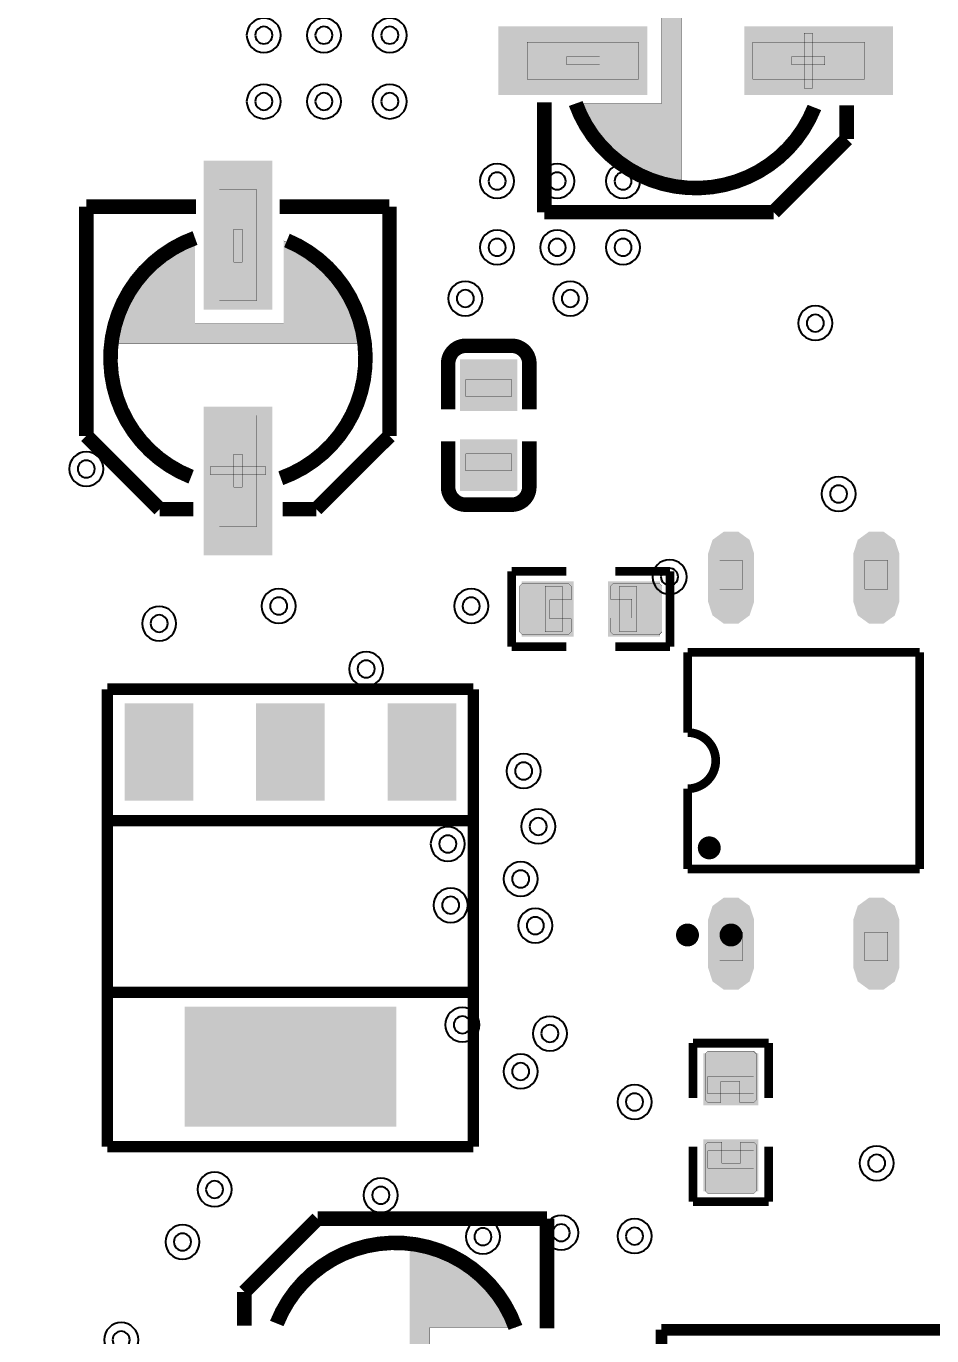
# Model space of a CAD drawing. Header units: millimetres. Extents: x -103 to 1, y -5 to 127.
# Drawn here: x -64.6 to -48.76, y 65.25 to 88.15 of the extents above; entities that cross this region are included whole.
import ezdxf

# ---------------------------------------------------------------- set-up
doc = ezdxf.new("R2010")
doc.units = ezdxf.units.MM
doc.header["$MEASUREMENT"] = 0
for name, color, linetype, true_color in [('Document-Layer', 7, 'Continuous', 0x6464ff), ('Hole-Layer', 7, 'Continuous', 0x222222), ('Multi-Layer', 7, 'Continuous', 0xc0c0c0), ('Pin-Soldering-Layer', 7, 'Continuous', 0xcc9999), ('Top-Layer', 7, 'Continuous', 0xff0000), ('Top-Paste-Mask-Layer', 7, 'Continuous', 0x808080), ('Top-Silkscreen-Layer', 7, 'Continuous', 0xffcc00), ('Top-Solder-Mask-Layer', 7, 'Continuous', 0x800080)]:
    doc.layers.add(name, color=color, linetype=linetype, true_color=true_color)

msp = doc.modelspace()

# ---------------------------------------------------------------- hatches: boundary and pattern name
at = {"layer": 'Document-Layer'}
for points in [[(-50.847, 87.066), (-50.847, 88.026), (-50.991, 88.026), (-50.991, 87.066)], [(-55.143, 87.474), (-55.143, 87.618), (-54.567, 87.618), (-54.567, 87.474)], [(-50.631, 87.474), (-50.631, 87.618), (-51.207, 87.618), (-51.207, 87.474)], [(-60.965, 84.6), (-60.821, 84.6), (-60.821, 84.024), (-60.965, 84.024)], [(-60.965, 80.088), (-60.821, 80.088), (-60.821, 80.664), (-60.965, 80.664)], [(-61.373, 80.304), (-60.413, 80.304), (-60.413, 80.448), (-61.373, 80.448)]]:
    msp.add_hatch(color=256, dxfattribs=at).paths.add_polyline_path(points)
at = {"layer": 'Pin-Soldering-Layer'}
for points in [[(-55.836, 87.87), (-55.836, 87.221), (-53.887, 87.221), (-53.887, 87.87)], [(-49.936, 87.87), (-49.936, 87.221), (-51.887, 87.221), (-51.887, 87.87)], [(-60.569, 85.294), (-61.219, 85.294), (-61.219, 83.344), (-60.569, 83.344)], [(-56.908, 81.971), (-56.108, 81.971), (-56.108, 81.671), (-56.908, 81.671)], [(-60.569, 79.394), (-61.219, 79.394), (-61.219, 81.344), (-60.569, 81.344)], [(-56.908, 80.371), (-56.108, 80.371), (-56.108, 80.671), (-56.908, 80.671)], [(-52.069, 78.805), (-52.069, 78.305), (-52.469, 78.305), (-52.469, 78.805)], [(-49.529, 78.805), (-49.529, 78.305), (-49.929, 78.305), (-49.929, 78.805)], [(-55.522, 78.358), (-55.522, 77.558), (-55.222, 77.558), (-55.222, 78.358)], [(-53.922, 78.358), (-53.922, 77.558), (-54.222, 77.558), (-54.222, 78.358)], [(-52.069, 71.805), (-52.069, 72.305), (-52.469, 72.306), (-52.469, 71.805)], [(-49.529, 71.805), (-49.529, 72.305), (-49.929, 72.305), (-49.929, 71.805)], [(-51.874, 69.781), (-52.674, 69.781), (-52.674, 69.481), (-51.874, 69.481)], [(-51.874, 68.181), (-52.674, 68.181), (-52.674, 68.481), (-51.874, 68.481)]]:
    msp.add_hatch(color=256, dxfattribs=at).paths.add_polyline_path(points)
at = {"layer": 'Top-Layer'}
for points in [[(-56.287, 86.996), (-56.287, 88.096), (-53.787, 88.096), (-53.787, 86.996)], [(-51.986, 86.996), (-51.986, 88.096), (-49.486, 88.096), (-49.486, 86.996)], [(-61.444, 85.744), (-60.344, 85.744), (-60.344, 83.244), (-61.444, 83.244)], [(-56.958, 82.271), (-56.058, 82.271), (-56.058, 81.471), (-56.958, 81.471)], [(-61.444, 81.443), (-60.344, 81.443), (-60.344, 78.943), (-61.444, 78.943)], [(-56.958, 80.871), (-56.058, 80.871), (-56.058, 80.071), (-56.958, 80.071)], [(-51.919, 78.08), (-51.986, 77.875), (-52.161, 77.748), (-52.378, 77.748), (-52.553, 77.875), (-52.619, 78.08), (-52.619, 78.93), (-52.553, 79.136), (-52.378, 79.263), (-52.161, 79.263), (-51.986, 79.136), (-51.919, 78.93)], [(-49.379, 78.08), (-49.446, 77.875), (-49.621, 77.748), (-49.838, 77.748), (-50.013, 77.875), (-50.079, 78.08), (-50.079, 78.93), (-50.013, 79.136), (-49.838, 79.263), (-49.621, 79.263), (-49.446, 79.136), (-49.379, 78.93)], [(-55.073, 78.39), (-55.073, 77.526), (-55.879, 77.526), (-55.879, 78.39)], [(-53.566, 78.39), (-53.566, 77.526), (-54.372, 77.526), (-54.372, 78.39)], [(-61.726, 76.255), (-61.726, 74.655), (-62.826, 74.655), (-62.826, 76.255)], [(-59.426, 76.255), (-59.426, 74.655), (-60.526, 74.655), (-60.526, 76.255)], [(-57.126, 76.255), (-57.126, 74.655), (-58.226, 74.655), (-58.226, 76.255)], [(-51.919, 71.681), (-51.986, 71.475), (-52.161, 71.348), (-52.378, 71.348), (-52.553, 71.475), (-52.619, 71.681), (-52.619, 72.531), (-52.553, 72.736), (-52.378, 72.863), (-52.161, 72.863), (-51.986, 72.736), (-51.919, 72.531)], [(-49.379, 71.681), (-49.446, 71.475), (-49.621, 71.348), (-49.838, 71.348), (-50.013, 71.475), (-50.079, 71.681), (-50.079, 72.531), (-50.013, 72.736), (-49.838, 72.863), (-49.621, 72.863), (-49.446, 72.736), (-49.379, 72.531)], [(-58.176, 70.955), (-58.176, 68.955), (-61.776, 68.955), (-61.776, 70.955)], [(-51.842, 69.332), (-52.706, 69.332), (-52.706, 70.138), (-51.842, 70.138)], [(-51.842, 67.825), (-52.706, 67.825), (-52.706, 68.631), (-51.842, 68.631)]]:
    msp.add_hatch(color=256, dxfattribs=at).paths.add_polyline_path(points)
at = {"layer": 'Top-Paste-Mask-Layer'}
for points in [[(-56.287, 86.996), (-56.287, 88.096), (-53.787, 88.096), (-53.787, 86.996)], [(-51.986, 86.996), (-51.986, 88.096), (-49.486, 88.096), (-49.486, 86.996)], [(-61.444, 85.744), (-60.344, 85.744), (-60.344, 83.244), (-61.444, 83.244)], [(-56.958, 82.271), (-56.058, 82.271), (-56.058, 81.471), (-56.958, 81.471)], [(-61.444, 81.443), (-60.344, 81.443), (-60.344, 78.943), (-61.444, 78.943)], [(-56.958, 80.871), (-56.058, 80.871), (-56.058, 80.071), (-56.958, 80.071)], [(-51.919, 78.08), (-51.986, 77.875), (-52.161, 77.748), (-52.378, 77.748), (-52.553, 77.875), (-52.619, 78.08), (-52.619, 78.93), (-52.553, 79.136), (-52.378, 79.263), (-52.161, 79.263), (-51.986, 79.136), (-51.919, 78.93)], [(-49.379, 78.08), (-49.446, 77.875), (-49.621, 77.748), (-49.838, 77.748), (-50.013, 77.875), (-50.079, 78.08), (-50.079, 78.93), (-50.013, 79.136), (-49.838, 79.263), (-49.621, 79.263), (-49.446, 79.136), (-49.379, 78.93)], [(-55.918, 77.508), (-55.118, 77.508), (-55.068, 77.558), (-55.068, 77.786), (-55.438, 77.786), (-55.438, 78.116), (-55.068, 78.116), (-55.068, 78.358), (-55.118, 78.408), (-55.918, 78.408), (-55.968, 78.358), (-55.968, 77.558)], [(-53.527, 78.408), (-54.327, 78.408), (-54.377, 78.358), (-54.377, 78.13), (-54.007, 78.13), (-54.007, 77.8), (-54.377, 77.8), (-54.377, 77.558), (-54.327, 77.508), (-53.527, 77.508), (-53.477, 77.558), (-53.477, 78.358)], [(-61.726, 76.255), (-61.726, 74.655), (-62.826, 74.655), (-62.826, 76.255)], [(-59.426, 76.255), (-59.426, 74.655), (-60.526, 74.655), (-60.526, 76.255)], [(-57.126, 76.255), (-57.126, 74.655), (-58.226, 74.655), (-58.226, 76.255)], [(-51.919, 71.681), (-51.986, 71.475), (-52.161, 71.348), (-52.378, 71.348), (-52.553, 71.475), (-52.619, 71.681), (-52.619, 72.531), (-52.553, 72.736), (-52.378, 72.863), (-52.161, 72.863), (-51.986, 72.736), (-51.919, 72.531)], [(-49.379, 71.681), (-49.446, 71.475), (-49.621, 71.348), (-49.838, 71.348), (-50.013, 71.475), (-50.079, 71.681), (-50.079, 72.531), (-50.013, 72.736), (-49.838, 72.863), (-49.621, 72.863), (-49.446, 72.736), (-49.379, 72.531)], [(-58.176, 70.955), (-58.176, 68.955), (-61.776, 68.955), (-61.776, 70.955)], [(-52.724, 70.176), (-52.724, 69.376), (-52.674, 69.326), (-52.446, 69.326), (-52.446, 69.696), (-52.116, 69.696), (-52.116, 69.326), (-51.874, 69.326), (-51.824, 69.376), (-51.824, 70.176), (-51.874, 70.226), (-52.674, 70.226)], [(-51.824, 67.786), (-51.824, 68.586), (-51.874, 68.636), (-52.102, 68.636), (-52.102, 68.266), (-52.432, 68.266), (-52.432, 68.636), (-52.674, 68.636), (-52.724, 68.586), (-52.724, 67.786), (-52.674, 67.736), (-51.874, 67.736)]]:
    msp.add_hatch(color=256, dxfattribs=at).paths.add_polyline_path(points)
at = {"layer": 'Top-Silkscreen-Layer'}
for points in [[(-53.136, 85.346), (-53.136, 89.696), (-53.536, 89.596), (-53.986, 89.446), (-54.336, 89.146), (-54.686, 88.796), (-54.836, 88.596), (-54.936, 88.346), (-53.486, 88.346), (-53.486, 86.796), (-54.986, 86.796), (-54.836, 86.496), (-54.686, 86.196), (-54.536, 85.996), (-54.236, 85.796), (-53.986, 85.646), (-53.736, 85.496), (-53.486, 85.396)], [(-63.094, 82.594), (-58.744, 82.594), (-58.844, 82.994), (-58.994, 83.444), (-59.294, 83.794), (-59.644, 84.144), (-59.844, 84.294), (-60.094, 84.394), (-60.094, 82.944), (-61.644, 82.944), (-61.644, 84.444), (-61.944, 84.294), (-62.244, 84.144), (-62.444, 83.994), (-62.644, 83.694), (-62.794, 83.444), (-62.944, 83.194), (-63.044, 82.944)], [(-57.89, 66.846), (-57.89, 62.496), (-57.49, 62.596), (-57.04, 62.746), (-56.69, 63.046), (-56.34, 63.396), (-56.19, 63.596), (-56.09, 63.846), (-57.54, 63.846), (-57.54, 65.396), (-56.04, 65.396), (-56.19, 65.696), (-56.34, 65.996), (-56.49, 66.196), (-56.79, 66.396), (-57.04, 66.546), (-57.29, 66.696), (-57.54, 66.796)]]:
    msp.add_hatch(color=256, dxfattribs=at).paths.add_polyline_path(points)
at = {"layer": 'Top-Solder-Mask-Layer'}
for points in [[(-56.337, 86.945), (-56.337, 88.146), (-53.736, 88.146), (-53.736, 86.945)], [(-52.037, 86.945), (-52.037, 88.146), (-49.436, 88.146), (-49.436, 86.945)], [(-61.494, 85.795), (-60.293, 85.795), (-60.293, 83.193), (-61.494, 83.193)], [(-57.009, 82.322), (-56.007, 82.322), (-56.007, 81.42), (-57.009, 81.42)], [(-61.494, 81.494), (-60.293, 81.494), (-60.293, 78.893), (-61.494, 78.893)], [(-57.009, 80.922), (-56.007, 80.922), (-56.007, 80.02), (-57.009, 80.02)], [(-51.868, 78.08), (-51.945, 77.845), (-52.146, 77.699), (-52.393, 77.699), (-52.594, 77.845), (-52.67, 78.08), (-52.67, 78.93), (-52.594, 79.166), (-52.393, 79.312), (-52.146, 79.312), (-51.945, 79.166), (-51.868, 78.93)], [(-49.328, 78.08), (-49.405, 77.845), (-49.606, 77.699), (-49.853, 77.699), (-50.054, 77.845), (-50.13, 78.08), (-50.13, 78.93), (-50.054, 79.166), (-49.853, 79.312), (-49.606, 79.312), (-49.405, 79.166), (-49.328, 78.93)], [(-55.022, 78.44), (-55.022, 77.475), (-55.93, 77.475), (-55.93, 78.44)], [(-53.515, 78.44), (-53.515, 77.475), (-54.423, 77.475), (-54.423, 78.44)], [(-61.675, 76.306), (-61.675, 74.604), (-62.877, 74.604), (-62.877, 76.306)], [(-59.375, 76.306), (-59.375, 74.604), (-60.577, 74.604), (-60.577, 76.306)], [(-57.075, 76.306), (-57.075, 74.604), (-58.277, 74.604), (-58.277, 76.306)], [(-51.868, 71.681), (-51.945, 71.445), (-52.146, 71.299), (-52.393, 71.299), (-52.594, 71.445), (-52.67, 71.681), (-52.67, 72.531), (-52.594, 72.766), (-52.393, 72.912), (-52.146, 72.912), (-51.945, 72.766), (-51.868, 72.531)], [(-49.328, 71.681), (-49.405, 71.445), (-49.606, 71.299), (-49.853, 71.299), (-50.054, 71.445), (-50.13, 71.681), (-50.13, 72.531), (-50.054, 72.766), (-49.853, 72.912), (-49.606, 72.912), (-49.405, 72.766), (-49.328, 72.531)], [(-58.125, 71.006), (-58.125, 68.904), (-61.827, 68.904), (-61.827, 71.006)], [(-51.792, 69.281), (-52.757, 69.281), (-52.757, 70.189), (-51.792, 70.189)], [(-51.792, 67.774), (-52.757, 67.774), (-52.757, 68.682), (-51.792, 68.682)]]:
    msp.add_hatch(color=256, dxfattribs=at).paths.add_polyline_path(points)

# ---------------------------------------------------------------- linework, layer by layer
at = {"layer": 'Document-Layer', "const_width": 0.00508}
for points in [[(-50.847, 87.066), (-50.847, 88.026), (-50.991, 88.026), (-50.991, 87.066)], [(-55.143, 87.474), (-55.143, 87.618), (-54.567, 87.618), (-54.567, 87.474)], [(-50.631, 87.474), (-50.631, 87.618), (-51.207, 87.618), (-51.207, 87.474)], [(-60.965, 84.6), (-60.821, 84.6), (-60.821, 84.024), (-60.965, 84.024)], [(-60.965, 80.088), (-60.821, 80.088), (-60.821, 80.664), (-60.965, 80.664)], [(-61.373, 80.304), (-60.413, 80.304), (-60.413, 80.448), (-61.373, 80.448)]]:
    msp.add_lwpolyline(points, close=True, dxfattribs=at)
at = {"layer": 'Document-Layer', "const_width": 0.2}
msp.add_lwpolyline([(-52.37, 72.257, 1), (-52.169, 72.257, 1)], format="xyb", close=True, dxfattribs=at)
msp.add_lwpolyline([(-52.37, 72.257, 1), (-52.169, 72.257, 1)], format="xyb", close=True, dxfattribs=at)
at = {"layer": 'Hole-Layer'}
for points in [[(-60.591, 87.99, 1), (-60.291, 87.99), (-60.291, 87.99, 1), (-60.591, 87.99)], [(-59.54, 87.99, 1), (-59.24, 87.99), (-59.24, 87.99, 1), (-59.54, 87.99)], [(-58.388, 87.99, 1), (-58.088, 87.99), (-58.088, 87.99, 1), (-58.388, 87.99)], [(-60.591, 86.831, 1), (-60.291, 86.831), (-60.291, 86.831, 1), (-60.591, 86.831)], [(-59.54, 86.831, 1), (-59.24, 86.831), (-59.24, 86.831, 1), (-59.54, 86.831)], [(-58.388, 86.831, 1), (-58.088, 86.831), (-58.088, 86.831, 1), (-58.388, 86.831)], [(-56.511, 85.44, 1), (-56.211, 85.44), (-56.211, 85.44, 1), (-56.511, 85.44)], [(-55.46, 85.44, 1), (-55.16, 85.44), (-55.16, 85.44, 1), (-55.46, 85.44)], [(-54.308, 85.44, 1), (-54.008, 85.44), (-54.008, 85.44, 1), (-54.308, 85.44)], [(-56.511, 84.281, 1), (-56.211, 84.281), (-56.211, 84.281, 1), (-56.511, 84.281)], [(-55.46, 84.281, 1), (-55.16, 84.281), (-55.16, 84.281, 1), (-55.46, 84.281)], [(-54.308, 84.281, 1), (-54.008, 84.281), (-54.008, 84.281, 1), (-54.308, 84.281)], [(-57.067, 83.386, 1), (-56.767, 83.386), (-56.767, 83.386, 1), (-57.067, 83.386)], [(-55.231, 83.386, 1), (-54.931, 83.386), (-54.931, 83.386, 1), (-55.231, 83.386)], [(-50.945, 82.956, 1), (-50.645, 82.956), (-50.645, 82.956, 1), (-50.945, 82.956)], [(-63.696, 80.406, 1), (-63.396, 80.406), (-63.396, 80.406, 1), (-63.696, 80.406)], [(-50.539, 79.969, 1), (-50.239, 79.969), (-50.239, 79.969, 1), (-50.539, 79.969)], [(-53.495, 78.519, 1), (-53.195, 78.519), (-53.195, 78.519, 1), (-53.495, 78.519)], [(-60.33, 78.009, 1), (-60.03, 78.009), (-60.03, 78.009, 1), (-60.33, 78.009)], [(-56.964, 78.009, 1), (-56.664, 78.009), (-56.664, 78.009, 1), (-56.964, 78.009)], [(-62.421, 77.703, 1), (-62.121, 77.703), (-62.121, 77.703, 1), (-62.421, 77.703)], [(-58.801, 76.909, 1), (-58.501, 76.909), (-58.501, 76.909, 1), (-58.801, 76.909)], [(-56.047, 75.124, 1), (-55.747, 75.124), (-55.747, 75.124, 1), (-56.047, 75.124)], [(-55.792, 74.155, 1), (-55.492, 74.155), (-55.492, 74.155, 1), (-55.792, 74.155)], [(-57.373, 73.849, 1), (-57.073, 73.849), (-57.073, 73.849, 1), (-57.373, 73.849)], [(-56.098, 73.237, 1), (-55.798, 73.237), (-55.798, 73.237, 1), (-56.098, 73.237)], [(-57.322, 72.778, 1), (-57.022, 72.778), (-57.022, 72.778, 1), (-57.322, 72.778)], [(-55.843, 72.421, 1), (-55.543, 72.421), (-55.543, 72.421, 1), (-55.843, 72.421)], [(-57.118, 70.687, 1), (-56.818, 70.687), (-56.818, 70.687, 1), (-57.118, 70.687)], [(-55.588, 70.534, 1), (-55.288, 70.534), (-55.288, 70.534, 1), (-55.588, 70.534)], [(-56.098, 69.871, 1), (-55.798, 69.871), (-55.798, 69.871, 1), (-56.098, 69.871)], [(-54.107, 69.338, 1), (-53.807, 69.338), (-53.807, 69.338, 1), (-54.107, 69.338)], [(-49.874, 68.267, 1), (-49.574, 68.267), (-49.574, 68.267, 1), (-49.874, 68.267)], [(-61.452, 67.808, 1), (-61.152, 67.808), (-61.152, 67.808, 1), (-61.452, 67.808)], [(-58.545, 67.706, 1), (-58.245, 67.706), (-58.245, 67.706, 1), (-58.545, 67.706)], [(-56.759, 66.982, 1), (-56.459, 66.982), (-56.459, 66.982, 1), (-56.759, 66.982)], [(-55.39, 67.051, 1), (-55.09, 67.051), (-55.09, 67.051, 1), (-55.39, 67.051)], [(-54.107, 66.992, 1), (-53.807, 66.992), (-53.807, 66.992, 1), (-54.107, 66.992)], [(-62.013, 66.89, 1), (-61.713, 66.89), (-61.713, 66.89, 1), (-62.013, 66.89)], [(-63.085, 65.179, 1), (-62.785, 65.179), (-62.785, 65.179, 1), (-63.085, 65.179)]]:
    msp.add_lwpolyline(points, format="xyb", dxfattribs=at)
at = {"layer": 'Multi-Layer'}
for points in [[(-60.741, 87.99, 1), (-60.141, 87.99, 1)], [(-59.69, 87.99, 1), (-59.09, 87.99, 1)], [(-58.538, 87.99, 1), (-57.938, 87.99, 1)], [(-60.741, 86.831, 1), (-60.141, 86.831, 1)], [(-59.69, 86.831, 1), (-59.09, 86.831, 1)], [(-58.538, 86.831, 1), (-57.938, 86.831, 1)], [(-56.661, 85.44, 1), (-56.061, 85.44, 1)], [(-55.61, 85.44, 1), (-55.01, 85.44, 1)], [(-54.458, 85.44, 1), (-53.858, 85.44, 1)], [(-56.661, 84.281, 1), (-56.061, 84.281, 1)], [(-55.61, 84.281, 1), (-55.01, 84.281, 1)], [(-54.458, 84.281, 1), (-53.858, 84.281, 1)], [(-57.217, 83.386, 1), (-56.617, 83.386, 1)], [(-55.381, 83.386, 1), (-54.781, 83.386, 1)], [(-51.095, 82.956, 1), (-50.495, 82.956, 1)], [(-63.846, 80.406, 1), (-63.246, 80.406, 1)], [(-50.689, 79.969, 1), (-50.089, 79.969, 1)], [(-53.645, 78.519, 1), (-53.045, 78.519, 1)], [(-60.48, 78.009, 1), (-59.88, 78.009, 1)], [(-57.114, 78.009, 1), (-56.514, 78.009, 1)], [(-62.571, 77.703, 1), (-61.971, 77.703, 1)], [(-58.951, 76.909, 1), (-58.351, 76.909, 1)], [(-56.197, 75.124, 1), (-55.597, 75.124, 1)], [(-55.942, 74.155, 1), (-55.342, 74.155, 1)], [(-57.523, 73.849, 1), (-56.923, 73.849, 1)], [(-56.248, 73.237, 1), (-55.648, 73.237, 1)], [(-57.472, 72.778, 1), (-56.872, 72.778, 1)], [(-55.993, 72.421, 1), (-55.393, 72.421, 1)], [(-57.268, 70.687, 1), (-56.668, 70.687, 1)], [(-55.738, 70.534, 1), (-55.138, 70.534, 1)], [(-56.248, 69.871, 1), (-55.648, 69.871, 1)], [(-54.257, 69.338, 1), (-53.657, 69.338, 1)], [(-50.024, 68.267, 1), (-49.424, 68.267, 1)], [(-61.602, 67.808, 1), (-61.002, 67.808, 1)], [(-58.695, 67.706, 1), (-58.095, 67.706, 1)], [(-55.54, 67.051, 1), (-54.94, 67.051, 1)], [(-62.163, 66.89, 1), (-61.563, 66.89, 1)], [(-56.909, 66.982, 1), (-56.309, 66.982, 1)], [(-54.257, 66.992, 1), (-53.657, 66.992, 1)], [(-63.235, 65.179, 1), (-62.635, 65.179, 1)]]:
    msp.add_lwpolyline(points, format="xyb", close=True, dxfattribs=at)
at = {"layer": 'Pin-Soldering-Layer', "const_width": 0.00508}
for points in [[(-55.836, 87.87), (-55.836, 87.221), (-53.887, 87.221), (-53.887, 87.87)], [(-49.936, 87.87), (-49.936, 87.221), (-51.887, 87.221), (-51.887, 87.87)], [(-60.569, 85.294), (-61.219, 85.294), (-61.219, 83.344), (-60.569, 83.344)], [(-56.908, 81.971), (-56.108, 81.971), (-56.108, 81.671), (-56.908, 81.671)], [(-60.569, 79.394), (-61.219, 79.394), (-61.219, 81.344), (-60.569, 81.344)], [(-56.908, 80.371), (-56.108, 80.371), (-56.108, 80.671), (-56.908, 80.671)], [(-52.069, 78.805), (-52.069, 78.305), (-52.469, 78.305), (-52.469, 78.805)], [(-49.529, 78.805), (-49.529, 78.305), (-49.929, 78.305), (-49.929, 78.805)], [(-55.522, 78.358), (-55.522, 77.558), (-55.222, 77.558), (-55.222, 78.358)], [(-53.922, 78.358), (-53.922, 77.558), (-54.222, 77.558), (-54.222, 78.358)], [(-52.069, 71.805), (-52.069, 72.305), (-52.469, 72.306), (-52.469, 71.805)], [(-49.529, 71.805), (-49.529, 72.305), (-49.929, 72.305), (-49.929, 71.805)], [(-51.874, 69.781), (-52.674, 69.781), (-52.674, 69.481), (-51.874, 69.481)], [(-51.874, 68.181), (-52.674, 68.181), (-52.674, 68.481), (-51.874, 68.481)]]:
    msp.add_lwpolyline(points, close=True, dxfattribs=at)
at = {"layer": 'Top-Paste-Mask-Layer', "const_width": 0.00508}
for points in [[(-55.918, 77.508), (-55.118, 77.508), (-55.068, 77.558), (-55.068, 77.786), (-55.438, 77.786), (-55.438, 78.116), (-55.068, 78.116), (-55.068, 78.358), (-55.118, 78.408), (-55.918, 78.408), (-55.968, 78.358), (-55.968, 77.558)], [(-53.527, 78.408), (-54.327, 78.408), (-54.377, 78.358), (-54.377, 78.13), (-54.007, 78.13), (-54.007, 77.8), (-54.377, 77.8), (-54.377, 77.558), (-54.327, 77.508), (-53.527, 77.508), (-53.477, 77.558), (-53.477, 78.358)], [(-52.724, 70.176), (-52.724, 69.376), (-52.674, 69.326), (-52.446, 69.326), (-52.446, 69.696), (-52.116, 69.696), (-52.116, 69.326), (-51.874, 69.326), (-51.824, 69.376), (-51.824, 70.176), (-51.874, 70.226), (-52.674, 70.226)], [(-51.824, 67.786), (-51.824, 68.586), (-51.874, 68.636), (-52.102, 68.636), (-52.102, 68.266), (-52.432, 68.266), (-52.432, 68.636), (-52.674, 68.636), (-52.724, 68.586), (-52.724, 67.786), (-52.674, 67.736), (-51.874, 67.736)]]:
    msp.add_lwpolyline(points, close=True, dxfattribs=at)
at = {"layer": 'Top-Silkscreen-Layer', "const_width": 0.00508}
for points in [[(-53.136, 85.346), (-53.136, 89.696), (-53.536, 89.596), (-53.986, 89.446), (-54.336, 89.146), (-54.686, 88.796), (-54.836, 88.596), (-54.936, 88.346), (-53.486, 88.346), (-53.486, 86.796), (-54.986, 86.796), (-54.836, 86.496), (-54.686, 86.196), (-54.536, 85.996), (-54.236, 85.796), (-53.986, 85.646), (-53.736, 85.496), (-53.486, 85.396)], [(-63.094, 82.594), (-58.744, 82.594), (-58.844, 82.994), (-58.994, 83.444), (-59.294, 83.794), (-59.644, 84.144), (-59.844, 84.294), (-60.094, 84.394), (-60.094, 82.944), (-61.644, 82.944), (-61.644, 84.444), (-61.944, 84.294), (-62.244, 84.144), (-62.444, 83.994), (-62.644, 83.694), (-62.794, 83.444), (-62.944, 83.194), (-63.044, 82.944)], [(-57.89, 66.846), (-57.89, 62.496), (-57.49, 62.596), (-57.04, 62.746), (-56.69, 63.046), (-56.34, 63.396), (-56.19, 63.596), (-56.09, 63.846), (-57.54, 63.846), (-57.54, 65.396), (-56.04, 65.396), (-56.19, 65.696), (-56.34, 65.996), (-56.49, 66.196), (-56.79, 66.396), (-57.04, 66.546), (-57.29, 66.696), (-57.54, 66.796)]]:
    msp.add_lwpolyline(points, close=True, dxfattribs=at)
at = {"layer": 'Top-Silkscreen-Layer'}
for points, const_width in [([(-55.536, 84.896), (-55.536, 86.815)], 0.254), ([(-55.536, 84.896), (-55.536, 86.815)], 0.254), ([(-50.246, 86.764), (-50.246, 86.206)], 0.254), ([(-50.246, 86.764), (-50.246, 86.206)], 0.254), ([(-50.246, 86.206), (-50.246, 86.176)], 0.254), ([(-50.246, 86.206), (-50.246, 86.176)], 0.254), ([(-50.246, 86.176), (-51.526, 84.896)], 0.254), ([(-50.246, 86.176), (-51.526, 84.896)], 0.254), ([(-63.544, 80.984), (-63.544, 84.994)], 0.254), ([(-63.544, 84.994), (-61.625, 84.994)], 0.254), ([(-63.544, 80.984), (-63.544, 84.994)], 0.254), ([(-63.544, 84.994), (-61.625, 84.994)], 0.254), ([(-60.162, 84.994), (-58.244, 84.994)], 0.254), ([(-60.162, 84.994), (-58.244, 84.994)], 0.254), ([(-58.244, 84.994), (-58.244, 80.994)], 0.254), ([(-58.244, 84.994), (-58.244, 80.994)], 0.254), ([(-51.526, 84.896), (-55.536, 84.896)], 0.254), ([(-51.526, 84.896), (-55.536, 84.896)], 0.254), ([(-56.907, 82.56), (-56.107, 82.56)], 0.254), ([(-56.907, 82.56), (-56.107, 82.56)], 0.254), ([(-57.217, 81.451), (-57.217, 82.251)], 0.254), ([(-57.217, 81.451), (-57.217, 82.251)], 0.254), ([(-55.797, 81.451), (-55.797, 82.251)], 0.254), ([(-55.797, 81.451), (-55.797, 82.251)], 0.254), ([(-62.264, 79.704), (-63.544, 80.984)], 0.254), ([(-62.264, 79.704), (-63.544, 80.984)], 0.254), ([(-58.244, 80.983), (-59.524, 79.704)], 0.254), ([(-58.244, 80.983), (-59.524, 79.704)], 0.254), ([(-58.244, 80.994), (-58.244, 80.983)], 0.254), ([(-58.244, 80.994), (-58.244, 80.983)], 0.254), ([(-57.218, 80.89), (-57.218, 80.09)], 0.254), ([(-57.218, 80.89), (-57.218, 80.09)], 0.254), ([(-55.798, 80.89), (-55.798, 80.09)], 0.254), ([(-55.798, 80.89), (-55.798, 80.09)], 0.254), ([(-62.234, 79.704), (-62.264, 79.704)], 0.254), ([(-62.234, 79.704), (-62.264, 79.704)], 0.254), ([(-61.675, 79.704), (-62.234, 79.704)], 0.254), ([(-61.675, 79.704), (-62.234, 79.704)], 0.254), ([(-59.524, 79.704), (-60.113, 79.704)], 0.254), ([(-59.524, 79.704), (-60.113, 79.704)], 0.254), ([(-56.108, 79.781), (-56.908, 79.781)], 0.254), ([(-56.108, 79.781), (-56.908, 79.781)], 0.254), ([(-55.149, 78.618), (-56.108, 78.618)], 0.152), ([(-56.108, 78.618), (-56.108, 77.297)], 0.152), ([(-55.149, 78.618), (-56.108, 78.618)], 0.152), ([(-56.108, 78.618), (-56.108, 77.297)], 0.152), ([(-54.296, 78.618), (-53.337, 78.618)], 0.152), ([(-54.296, 78.618), (-53.337, 78.618)], 0.152), ([(-53.337, 78.618), (-53.337, 77.297)], 0.152), ([(-53.337, 78.618), (-53.337, 77.297)], 0.152), ([(-56.108, 77.297), (-55.149, 77.297)], 0.152), ([(-56.108, 77.297), (-55.149, 77.297)], 0.152), ([(-53.337, 77.297), (-54.296, 77.297)], 0.152), ([(-53.337, 77.297), (-54.296, 77.297)], 0.152), ([(-53.026, 75.797), (-53.026, 77.201)], 0.152), ([(-53.026, 77.201), (-48.973, 77.201)], 0.152), ([(-53.026, 75.797), (-53.026, 77.201)], 0.152), ([(-53.026, 77.201), (-48.973, 77.201)], 0.152), ([(-48.973, 77.201), (-48.973, 73.41)], 0.152), ([(-48.973, 77.201), (-48.973, 73.41)], 0.152), ([(-63.176, 76.555), (-63.176, 68.555)], 0.2), ([(-63.176, 76.555), (-56.776, 76.555)], 0.2), ([(-63.176, 76.555), (-63.176, 68.555)], 0.2), ([(-63.176, 76.555), (-56.776, 76.555)], 0.2), ([(-56.776, 76.555), (-56.776, 74.255)], 0.2), ([(-56.776, 76.555), (-56.776, 74.255)], 0.2), ([(-53.026, 74.814), (-53.026, 73.41)], 0.152), ([(-53.026, 74.814), (-53.026, 73.41)], 0.152), ([(-63.176, 74.255), (-63.176, 71.255)], 0.2), ([(-63.176, 74.255), (-56.776, 74.255)], 0.2), ([(-63.176, 74.255), (-63.176, 71.255)], 0.2), ([(-63.176, 74.255), (-56.776, 74.255)], 0.2), ([(-56.776, 74.255), (-56.776, 71.255)], 0.2), ([(-56.776, 74.255), (-56.776, 71.255)], 0.2), ([(-48.973, 73.41), (-53.026, 73.41)], 0.152), ([(-48.973, 73.41), (-53.026, 73.41)], 0.152), ([(-63.176, 71.255), (-56.776, 71.255)], 0.2), ([(-63.176, 71.255), (-56.776, 71.255)], 0.2), ([(-56.776, 71.255), (-56.776, 68.555)], 0.2), ([(-56.776, 71.255), (-56.776, 68.555)], 0.2), ([(-51.614, 70.366), (-52.935, 70.366)], 0.152), ([(-52.935, 70.366), (-52.935, 69.408)], 0.152), ([(-51.614, 70.366), (-52.935, 70.366)], 0.152), ([(-52.935, 70.366), (-52.935, 69.408)], 0.152), ([(-51.614, 69.408), (-51.614, 70.366)], 0.152), ([(-51.614, 69.408), (-51.614, 70.366)], 0.152), ([(-63.176, 68.555), (-56.776, 68.555)], 0.2), ([(-63.176, 68.555), (-56.776, 68.555)], 0.2), ([(-52.935, 67.596), (-52.935, 68.555)], 0.152), ([(-52.935, 67.596), (-52.935, 68.555)], 0.152), ([(-51.614, 68.555), (-51.614, 67.596)], 0.152), ([(-51.614, 68.555), (-51.614, 67.596)], 0.152), ([(-51.614, 67.596), (-52.935, 67.596)], 0.152), ([(-51.614, 67.596), (-52.935, 67.596)], 0.152), ([(-60.78, 66.016), (-59.5, 67.296)], 0.254), ([(-60.78, 66.016), (-59.5, 67.296)], 0.254), ([(-59.5, 67.296), (-55.49, 67.296)], 0.254), ([(-59.5, 67.296), (-55.49, 67.296)], 0.254), ([(-55.49, 67.296), (-55.49, 65.377)], 0.254), ([(-55.49, 67.296), (-55.49, 65.377)], 0.254), ([(-60.78, 65.986), (-60.78, 66.016)], 0.254), ([(-60.78, 65.986), (-60.78, 66.016)], 0.254), ([(-60.78, 65.428), (-60.78, 65.986)], 0.254), ([(-60.78, 65.428), (-60.78, 65.986)], 0.254), ([(-53.488, 62.815), (-53.488, 65.355)], 0.203), ([(-53.488, 65.355), (-48.408, 65.355)], 0.203), ([(-53.488, 62.815), (-53.488, 65.355)], 0.203), ([(-53.488, 65.355), (-48.408, 65.355)], 0.203)]:
    msp.add_lwpolyline(points, dxfattribs=dict(at, const_width=const_width))
for points, const_width in [([(-54.986, 86.796, 0.692), (-50.812, 86.727)], 0.254), ([(-54.986, 86.796, 0.692), (-50.812, 86.727)], 0.254), ([(-61.644, 84.444, 0.692), (-61.712, 80.269)], 0.254), ([(-61.644, 84.444, 0.692), (-61.712, 80.269)], 0.254), ([(-60.144, 80.244, 0.686), (-60.036, 84.402)], 0.254), ([(-60.144, 80.244, 0.686), (-60.036, 84.402)], 0.254), ([(-57.217, 82.251, -0.414), (-56.907, 82.56)], 0.254), ([(-57.217, 82.251, -0.414), (-56.907, 82.56)], 0.254), ([(-56.107, 82.56, -0.414), (-55.797, 82.251)], 0.254), ([(-56.107, 82.56, -0.414), (-55.797, 82.251)], 0.254), ([(-56.908, 79.781, -0.414), (-57.218, 80.09)], 0.254), ([(-56.908, 79.781, -0.414), (-57.218, 80.09)], 0.254), ([(-55.798, 80.09, -0.414), (-56.108, 79.781)], 0.254), ([(-55.798, 80.09, -0.414), (-56.108, 79.781)], 0.254), ([(-53.026, 74.814, 0.993), (-53.026, 75.797)], 0.152), ([(-53.026, 74.814, 0.993), (-53.026, 75.797)], 0.152), ([(-56.04, 65.396, 0.692), (-60.214, 65.465)], 0.254), ([(-56.04, 65.396, 0.692), (-60.214, 65.465)], 0.254)]:
    msp.add_lwpolyline(points, format="xyb", dxfattribs=dict(at, const_width=const_width))
at = {"layer": 'Top-Silkscreen-Layer', "const_width": 0.2}
for points in [[(-52.751, 73.781, 1), (-52.55, 73.781, 1)], [(-52.751, 73.781, 1), (-52.55, 73.781, 1)], [(-53.132, 72.257, 1), (-52.931, 72.257, 1)], [(-53.132, 72.257, 1), (-52.931, 72.257, 1)]]:
    msp.add_lwpolyline(points, format="xyb", close=True, dxfattribs=at)

doc.saveas('drawing.dxf')
